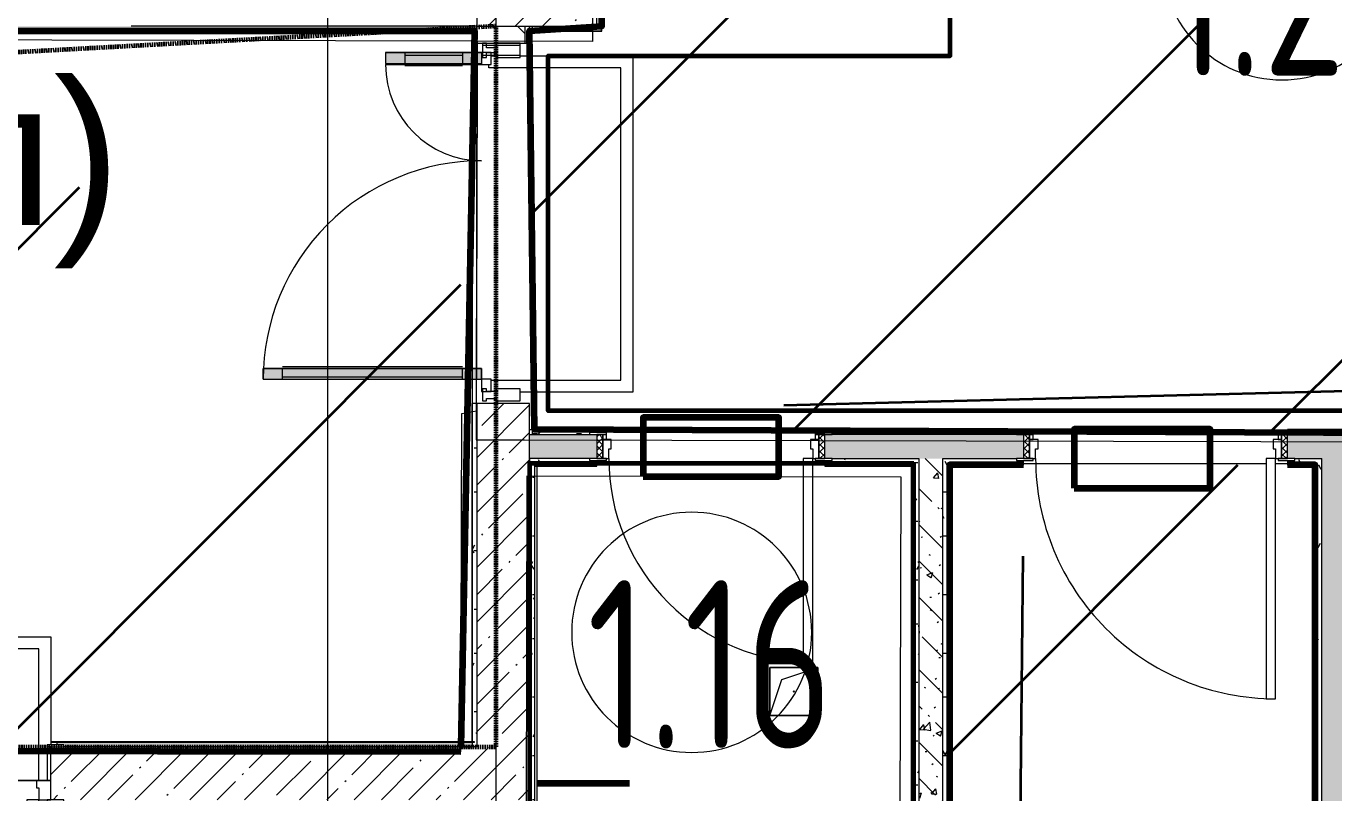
# Model space of a CAD drawing. Header units: millimetres. Extents: x -249154 to 415037, y -45458 to 354837.
# Drawn here: x 73667 to 79115, y 7573 to 10764 of the extents above; entities that cross this region are included whole.
import ezdxf

# ---------------------------------------------------------------- set-up
doc = ezdxf.new("R2010")
doc.units = ezdxf.units.MM
doc.linetypes.add('200_ШТРИХ__ш1_п0_6_', pattern=[320, 200, -120])
doc.linetypes.add('Штрих короткий', pattern=[600, 300, -300])
for name, color, linetype, lineweight in [('0) НЗ Ремонт штукатурка', 6, 'Continuous', 60), ('1) FK16', 1, 'Continuous', 50), ('1) FK16 Остаток', 12, 'Continuous', 60), ('2)1 штукатурка', 4, 'Continuous', 35), ('3.3) Шпаклевка баз. фин. WD5-13', 160, 'Continuous', 140), ('3.4) Ремонт базовой шпаклевки', 6, 'Continuous', 60), ('3.4) Шп. баз 4 в 525 поз 4838м2', 160, 'Continuous', 140), ('3.4) Шп. фин 4 в 529 поз 11227м2', 6, 'Continuous', 140), ('4) демонтаж НЗ №2', 1, 'Continuous', 35), ('4.1) Дм уборка мусора НЗ 2', 20, 'Continuous', 35), ('4.4) РВР ремонт Штукатурки', 160, 'зигзаг', 35), ('501 заделка отвертсии ком', 5, 'Continuous', 158), ('545 штукатурка цементом', 6, 'Continuous', 60), ('549 штукатурка гипсом', 40, 'Continuous', 60), ('666 покраска FK1', 211, 'Continuous', 60), ('923 Люки', 170, 'Continuous', 120), ('A-AREA-BNDY', 7, 'Continuous', 5), ('A-AREA-IDEN', 7, 'Continuous', 9), ('A-DETL-GENF', 7, 'Continuous', 9), ('A-DOOR-2', 7, 'Continuous', 5), ('A-DOOR-FRAM-2', 7, 'Continuous', 5), ('A-FLOR', 7, 'Continuous', 9), ('A-GENM', 7, 'Continuous', 9), ('A-GLAZ-CWMG', 7, 'Continuous', 9), ('A-GLAZ-CWMG-1', 7, 'Continuous', 20), ('A-WALL', 7, 'Continuous', 5), ('I-WALL', 7, 'Continuous', 5), ('S-COLS', 7, 'Continuous', 9), ('S-COLS-1', 7, 'Continuous', 5), ('Оси', 7, 'Continuous', 9)]:
    doc.layers.add(name, color=color, linetype=linetype, lineweight=lineweight)
for name, color, linetype, lineweight, true_color in [('A-DOOR-1', 7, 'Continuous', 5, 0xc0c0c0), ('A-DOOR-FRAM-1', 7, 'Continuous', 5, 0xc0c0c0), ('A-WALL-1', 9, 'Continuous', 5, 0x808080), ('A-WALL-FNSH-1', 9, 'Continuous', 5, 0x808080)]:
    doc.layers.add(name, color=color, linetype=linetype, lineweight=lineweight, true_color=true_color)
doc.layers.add('A-FLOR-PATT-1', color=7, linetype='Continuous', lineweight=9, true_color=0xeef6ff, transparency=0.5)
doc.styles.get("Standard").update_dxf_attribs({"font": 'arial.ttf'})
doc.styles.add('СПДС', font='ГОСТ тип А.ttf', dxfattribs={"width": 0.9})
doc.linetypes.add('зигзаг', pattern='A,0.00254,-5.08,[131,ltypeshp.shx,S=5.08,R=0,X=-5.08,Y=0],-10.16,[131,ltypeshp.shx,S=5.08,R=180,X=5.08,Y=0],-5.08', length=20.32254)
pattern_1 = [(45, (64.7, -136.06), (-114.04925, 114.04925), []), (45, (178.75, -136.06), (-114.04925, 114.04925), [201.612, -40.322, 6.706, -33.617])]
pattern_2 = [(135, (64.7, -136.06), (-150.8683, -150.8683), [213.36, -35.56, 7.112, -35.56]), (135, (64.7, 14.71), (-150.8683, -150.8683), []), (50, (64.7, -136.06), (255.05767, -22.3145), [26.67, -293.37]), (355, (64.7, -136.06), (-49.3404, 267.4791), [21.336, -234.696]), (100.451, (85.96, -137.92), (205.7195, 245.16356), [22.666, -249.326]), (46.184, (64.7, -64.94), (379.511, -58.86), [40.005, -440.055]), (96.636, (96.33, -69.85), (332.3634, 346.3991), [33.999, -373.989]), (351.184, (64.7, -64.94), (332.3669, 346.3953), [32.004, -352.044]), (21, (100.26, -82.72), (212.26017, -143.1711), [26.67, -293.37]), (326, (100.26, -82.72), (86.5224, 257.8632), [21.336, -234.696]), (71.451, (117.95, -94.65), (298.78395, 114.6901), [22.666, -249.326]), (37.5, (64.7, -136.06), (4.32385, 118.37751), [6.706, -225.146, 6.706, -231.546, -235.585]), (37.5, (64.7, -136.06), (4.32385, 118.37751), [-470.103, 6.706, -228.879]), (7.5, (64.7, -136.06), (93.54758, 140.2533), [6.706, -129.134, 6.706, -219.812, -89.789]), (7.5, (64.7, -136.06), (93.54758, 140.2533), [-362.356, 6.706, -83.083]), (327.5, (-14.6, -136.06), (189.82734, -8.02019), [6.706, -82.194, 6.706, -270.662, -368.046]), (327.5, (-14.6, -136.06), (189.82734, -8.02019), [-366.268, 6.706, -361.34]), (317.5, (-50.16, -136.06), (207.38114, 35.59764), [6.706, -108.864, 6.706, -177.495, -261.366]), (317.5, (-50.16, -136.06), (207.38114, 35.59764), [-299.771, 6.706, -254.66])]
pattern_3 = [(0, (64.7, -136.06), (243.84, 60.96), [20.117, -162.763, 20.117, -162.763, -975.36]), (0, (64.7, -136.06), (243.84, 60.96), [-365.76, 20.117, -345.643, 20.117, -162.763, -426.72]), (0, (64.7, -136.06), (243.84, 60.96), [-914.4, 20.117, -101.803, 20.117, -284.683]), (120, (156.14, -105.58), (-174.71291, 180.691634), [20.117, -162.763, 20.117, -162.763, -975.36]), (120, (156.14, -105.58), (-174.71291, 180.691634), [-365.76, 20.117, -345.643, 20.117, -162.763, -426.72]), (120, (156.14, -105.58), (-174.71291, 180.691634), [-914.4, 20.117, -101.803, 20.117, -284.683]), (240, (186.62, 16.34), (-69.12709, -241.651634), [20.117, -162.763, 20.117, -162.763, -975.36]), (240, (186.62, 16.34), (-69.12709, -241.651634), [-365.76, 20.117, -345.643, 20.117, -162.763, -426.72]), (240, (186.62, 16.34), (-69.12709, -241.651634), [-914.4, 20.117, -101.803, 20.117, -284.683])]

# ---------------------------------------------------------------- blocks, each defined once
blk = doc.blocks.new('BSC_Колонна _Прямоугольная - 650х500-23287315-Объем проектирования 1 этажа')
at = {"layer": 'S-COLS-1'}
h = blk.add_hatch(dxfattribs=at)
h.set_pattern_fill('FP_82', color=256, style=0, pattern_type=2)
h.set_pattern_definition([(135, (11225, -75730), (-114.04925, -114.04925), []), (135, (11225, -75615.95), (-114.04925, -114.04925), [201.612, -40.322, 6.706, -33.617])])
h.paths.add_polyline_path([(325, 0.3), (325, 250), (-325, 250), (-325, -250), (325, -250), (325, -9.5)])
for p, q in [((325, 250), (-325, 250)), ((-325, 250), (-325, -250)), ((325, -250), (325, 250)), ((-325, -250), (325, -250))]:
    blk.add_line(p, q, dxfattribs=at)
blk = doc.blocks.new('110_Дверь_СКБ_1Ст_Внутренняя1 - Д-7_п__950x2100h_Туалет-V64-Объем проектирования 1 этажа')
at = {"layer": 'A-DOOR-2'}
h = blk.add_hatch(dxfattribs=at)
h.set_pattern_fill('FP_48', color=256, style=0, pattern_type=2)
h.set_pattern_definition([(135, (1826.41, 114.685), (-14.14214, -14.14214), []), (225, (1826.41, 114.685), (14.14214, -14.14214), [])])
h.paths.add_polyline_path([(487.5, 50), (462.5, 50), (462.5, -50), (487.5, -50)])
at = {"layer": 'A-DOOR-FRAM-2'}
h = blk.add_hatch(dxfattribs=at)
h.set_pattern_fill('FP_49', color=256, style=0, pattern_type=2)
h.set_pattern_definition([(45, (-296.384, 114.685), (-14.1421, 14.1421), []), (135, (-296.384, 114.685), (-14.1421, -14.1421), [])])
h.paths.add_polyline_path([(-437.5, 50), (-462.5, 50), (-462.5, -50), (-437.5, -49.4), (-437.5, 48.6)])
at = {"layer": 'A-DOOR-1'}
for p, q in [((-412.5, 900), (-412.5, 50)), ((-372.5, 900), (-412.5, 900)), ((-372.5, 50), (-372.5, 900)), ((-412.5, 50), (-372.5, 50))]:
    blk.add_line(p, q, dxfattribs=at)
blk.add_arc((-412.5, 50), 850, 360, 90, dxfattribs=at)
at = {"layer": 'A-DOOR-FRAM-1'}
for p, q in [((-422.5, 58), (-492.5, 58)), ((-492.5, 58), (-492.5, 50)), ((-422.5, 50), (-422.5, 58)), ((517.5, 58), (447.5, 58)), ((447.5, 58), (447.5, 50)), ((517.5, 50), (517.5, 58)), ((-492.5, 50), (-422.5, 50)), ((-437.5, 50), (-462.5, 50)), ((-462.5, 50), (-462.5, -50)), ((-412.5, 50), (-437.5, 50)), ((-437.5, 50), (-437.5, -30)), ((-437.5, -50), (-437.5, 50)), ((-422.5, 50), (-437.5, 50)), ((-437.5, 50), (-437.5, 49)), ((-437.5, 49), (-422.5, 49)), ((-422.5, 49), (-422.5, 50)), ((-412.5, 10), (-412.5, 50)), ((-402.5, 10), (-412.5, 10)), ((-402.5, -30), (-402.5, 10)), ((437.5, 10), (427.5, 10)), ((427.5, 10), (427.5, -30)), ((437.5, 50), (437.5, 10)), ((462.5, 50), (437.5, 50)), ((462.5, 50), (447.5, 50)), ((447.5, 50), (447.5, 49)), ((447.5, 50), (517.5, 50)), ((447.5, 49), (462.5, 49)), ((462.5, -30), (462.5, 50)), ((487.5, 50), (462.5, 50)), ((462.5, 50), (462.5, -50)), ((462.5, 49), (462.5, 50)), ((487.5, -50), (487.5, 50)), ((-422.5, -50), (-492.5, -50)), ((-492.5, -50), (-492.5, -58)), ((-462.5, -50), (-437.5, -50)), ((-437.5, -30), (-402.5, -30)), ((-422.5, -30), (-437.5, -30)), ((-437.5, -30), (-437.5, -50)), ((-437.5, -50), (-422.5, -50)), ((-422.5, -50), (-422.5, -30)), ((-422.5, -58), (-422.5, -50)), ((427.5, -30), (462.5, -30)), ((462.5, -30), (447.5, -30)), ((447.5, -30), (447.5, -50)), ((447.5, -50), (462.5, -50)), ((517.5, -50), (447.5, -50)), ((447.5, -50), (447.5, -58)), ((462.5, -50), (462.5, -30)), ((462.5, -50), (487.5, -50)), ((517.5, -58), (517.5, -50)), ((-492.5, -58), (-422.5, -58)), ((447.5, -58), (517.5, -58))]:
    blk.add_line(p, q, dxfattribs=at)
blk = doc.blocks.new('110_Дверь_СКБ_1Ст_Внутренняя1 - Д-4 _п_ 1100x2100h_су мгн 2-33304581-Объем проектирования 1 этажа')
at = {"layer": 'A-DOOR-2'}
h = blk.add_hatch(dxfattribs=at)
h.set_pattern_fill('FP_44', color=256, style=0, pattern_type=2)
h.set_pattern_definition([(135, (1751.41, 114.685), (-14.14214, -14.14214), []), (225, (1751.41, 114.685), (14.14214, -14.14214), [])])
h.paths.add_polyline_path([(562.5, 50), (537.5, 48.3), (537.5, -50), (562.5, -50)])
at = {"layer": 'A-DOOR-FRAM-2'}
h = blk.add_hatch(dxfattribs=at)
h.set_pattern_fill('FP_45', color=256, style=0, pattern_type=2)
h.set_pattern_definition([(45, (-371.384, 114.685), (-14.1421, 14.1421), []), (135, (-371.384, 114.685), (-14.1421, -14.1421), [])])
h.paths.add_polyline_path([(-512.5, 50), (-537.5, 50), (-537.5, -50), (-512.5, -50), (-512.5, -41.8)])
at = {"layer": 'A-DOOR-1'}
for p, q in [((-487.5, 1050), (-487.5, 50)), ((-447.5, 1050), (-487.5, 1050)), ((-447.5, 50), (-447.5, 1050)), ((-487.5, 50), (-447.5, 50))]:
    blk.add_line(p, q, dxfattribs=at)
blk.add_arc((-487.5, 50), 1000, 360, 90, dxfattribs=at)
at = {"layer": 'A-DOOR-FRAM-1'}
for p, q in [((-497.5, 58), (-567.5, 58)), ((-567.5, 58), (-567.5, 50)), ((-497.5, 50), (-497.5, 58)), ((592.5, 58), (522.5, 58)), ((522.5, 58), (522.5, 50)), ((592.5, 50), (592.5, 58)), ((-567.5, 50), (-497.5, 50)), ((-512.5, 50), (-537.5, 50)), ((-537.5, 50), (-537.5, -50)), ((-487.5, 50), (-512.5, 50)), ((-512.5, 50), (-512.5, -30)), ((-512.5, -50), (-512.5, 50)), ((-497.5, 50), (-512.5, 50)), ((-512.5, 50), (-512.5, 49)), ((-512.5, 49), (-497.5, 49)), ((-497.5, 49), (-497.5, 50)), ((-487.5, 10), (-487.5, 50)), ((-477.5, 10), (-487.5, 10)), ((-477.5, -30), (-477.5, 10)), ((512.5, 10), (502.5, 10)), ((502.5, 10), (502.5, -30)), ((512.5, 50), (512.5, 10)), ((537.5, 50), (512.5, 50)), ((537.5, 50), (522.5, 50)), ((522.5, 50), (522.5, 49)), ((522.5, 50), (592.5, 50)), ((522.5, 49), (537.5, 49)), ((537.5, -30), (537.5, 50)), ((562.5, 50), (537.5, 50)), ((537.5, 50), (537.5, -50)), ((537.5, 49), (537.5, 50)), ((562.5, -50), (562.5, 50)), ((-497.5, -50), (-567.5, -50)), ((-567.5, -50), (-567.5, -58)), ((-537.5, -50), (-512.5, -50)), ((-512.5, -30), (-477.5, -30)), ((-497.5, -30), (-512.5, -30)), ((-512.5, -30), (-512.5, -50)), ((-512.5, -50), (-497.5, -50)), ((-497.5, -50), (-497.5, -30)), ((-497.5, -58), (-497.5, -50)), ((502.5, -30), (537.5, -30)), ((537.5, -30), (522.5, -30)), ((522.5, -30), (522.5, -50)), ((522.5, -50), (537.5, -50)), ((592.5, -50), (522.5, -50)), ((522.5, -50), (522.5, -58)), ((537.5, -50), (537.5, -30)), ((537.5, -50), (562.5, -50)), ((592.5, -58), (592.5, -50)), ((-567.5, -58), (-497.5, -58)), ((522.5, -58), (592.5, -58))]:
    blk.add_line(p, q, dxfattribs=at)
blk = doc.blocks.new('Прямоугольный импост - Импост структурный с накладкой - 160мм Темный-32274804-Объем проектирования 1 этажа')
at = {"layer": 'A-GLAZ-CWMG-1'}
for p, q in [((-50, 40), (-50, 140)), ((-50, 140), (0, 140)), ((0, 140), (0, 40)), ((-40, 40), (-50, 40)), ((-50, -17), (-50, 0)), ((-50, 0), (-40, 0)), ((-40, 0), (-40, 40)), ((-10, 40), (-10, 0)), ((0, 40), (-10, 40)), ((-10, 0), (0, 0)), ((0, 0), (0, -17)), ((0, -17), (-50, -17))]:
    blk.add_line(p, q, dxfattribs=at)
blk = doc.blocks.new('Дверь_Витражная_остекление_ - ВВ-6 остекление-32274838-Объем проектирования 1 этажа')
at = {"layer": 'A-DETL-GENF'}
for p, q in [((-655, 930), (-610, 930)), ((-655, 930), (-655, 20)), ((-610, 930), (-655, 930)), ((-655, 930), (-655, 20)), ((-610, 930), (-610, 20)), ((-610, 20), (-610, 930)), ((-655, 850), (-610, 850)), ((-645, 850), (-645, 100)), ((-601, 850), (-601, 100)), ((705, 420), (660, 420)), ((660, 420), (660, 20)), ((705, 420), (660, 420)), ((660, 420), (660, 20)), ((705, 420), (705, 20)), ((705, 20), (705, 420)), ((651, 340), (651, 100)), ((705, 340), (660, 340)), ((695, 340), (695, 100)), ((-655, 100), (-610, 100)), ((705, 100), (660, 100)), ((-610, 20), (-655, 20)), ((-655, 20), (-610, 20))]:
    blk.add_line(p, q, dxfattribs=at)
at = {"layer": 'A-DOOR-1'}
for p, q in [((-655, 930), (-655, 20)), ((655, 420), (655, 20)), ((-655, 20), (-705, 20)), ((-705, 20), (-705, -20)), ((-655, -20), (-655, 20)), ((705, 20), (655, 20)), ((655, 20), (655, -20)), ((705, -20), (705, 20)), ((-705, -20), (-655, -20)), ((655, -20), (705, -20))]:
    blk.add_line(p, q, dxfattribs=at)
for centre, radius, start, end in [((-655, 20), 910, 360, 90), ((655, 20), 400, 90, 180)]:
    blk.add_arc(centre, radius, start, end, dxfattribs=at)
blk = doc.blocks.new('110_Дверь_СКБ_2Ст - Д-1_л_Лестничная клетка EIS60 2-32142534-Объем проектирования 1 этажа')
at = {"layer": 'A-DOOR-1'}
for p, q in [((662.5, 1010), (612.5, 1010)), ((612.5, 1010), (612.5, 110)), ((662.5, 110), (662.5, 1010)), ((-637.5, 510), (-637.5, 110)), ((-587.5, 510), (-637.5, 510)), ((-587.5, 110), (-587.5, 510)), ((-637.5, 110), (-587.5, 110)), ((612.5, 110), (662.5, 110))]:
    blk.add_line(p, q, dxfattribs=at)
for centre, radius, start, end in [((662.5, 110), 900, 90, 180), ((-637.5, 110), 400, 360, 90)]:
    blk.add_arc(centre, radius, start, end, dxfattribs=at)
at = {"layer": 'A-DOOR-FRAM-1'}
for p, q in [((-672.5, 118), (-742.5, 118)), ((-742.5, 118), (-742.5, 110)), ((-742.5, 110), (-672.5, 110)), ((-637.5, 110), (-687.5, 110)), ((-687.5, 110), (-687.5, 30)), ((-672.5, 110), (-672.5, 118)), ((-637.5, 60), (-637.5, 110)), ((662.5, 110), (662.5, 60)), ((712.5, 110), (662.5, 110)), ((767.5, 118), (697.5, 118)), ((697.5, 118), (697.5, 110)), ((697.5, 110), (767.5, 110)), ((712.5, 30), (712.5, 110)), ((767.5, 110), (767.5, 118)), ((-627.5, 60), (-637.5, 60)), ((-627.5, 30), (-627.5, 60)), ((662.5, 60), (652.5, 60)), ((652.5, 60), (652.5, 30)), ((-687.5, 30), (-627.5, 30)), ((-672.5, 30), (-687.5, 30)), ((-687.5, 30), (-687.5, -110)), ((-672.5, -110), (-672.5, 30)), ((652.5, 30), (712.5, 30)), ((712.5, 30), (697.5, 30)), ((697.5, 30), (697.5, -110)), ((712.5, -110), (712.5, 30)), ((-672.5, -110), (-742.5, -110)), ((-742.5, -110), (-742.5, -118)), ((-742.5, -118), (-672.5, -118)), ((-687.5, -110), (-672.5, -110)), ((-672.5, -118), (-672.5, -110)), ((697.5, -110), (712.5, -110)), ((767.5, -110), (697.5, -110)), ((697.5, -110), (697.5, -118)), ((697.5, -118), (767.5, -118)), ((767.5, -118), (767.5, -110))]:
    blk.add_line(p, q, dxfattribs=at)
blk = doc.blocks.new('GM_Отверстие прямоугольное _в плите_ - Отверстие-V116-Объем проектирования 1 этажа')
at = {"layer": 'A-GENM'}
for p, q in [((-100, -100), (-100, 100)), ((-100, 100), (100, 100)), ((100, 100), (-100, 100)), ((-100, 100), (-100, -100)), ((-50, 50), (100, 100)), ((100, 100), (100, -100)), ((100, -100), (100, 100)), ((-100, -100), (-50, 50)), ((100, -100), (-100, -100)), ((-100, -100), (100, -100))]:
    blk.add_line(p, q, dxfattribs=at)
for start, end in [(360, 180), (180, 360)]:
    blk.add_arc((0, 0), 2.5, start, end, dxfattribs=at)
blk = doc.blocks.new('Прямоугольный импост - Импост структурный с накладкой - 160мм Темный-32274805-Объем проектирования 1 этажа')
at = {"layer": 'A-GLAZ-CWMG-1'}
for p, q in [((-25, 40), (-25, 140)), ((-25, 140), (25, 140)), ((25, 140), (25, 40)), ((-15, 40), (-25, 40)), ((-25, -17), (-25, 0)), ((-25, 0), (-15, 0)), ((-15, 0), (-15, 40)), ((15, 40), (15, 0)), ((25, 40), (15, 40)), ((15, 0), (25, 0)), ((25, 0), (25, -17)), ((25, -17), (-25, -17))]:
    blk.add_line(p, q, dxfattribs=at)
blk = doc.blocks.new('Прямоугольный импост - Импост структурный с накладкой - 160мм Темный-32274806-Объем проектирования 1 этажа')
at = {"layer": 'A-GLAZ-CWMG-1'}
for p, q in [((0, 140), (-50, 140)), ((-50, 140), (-50, 40)), ((0, 40), (0, 140)), ((-50, 40), (-40, 40)), ((-40, 0), (-50, 0)), ((-50, 0), (-50, -17)), ((-40, 40), (-40, 0)), ((-10, 0), (-10, 40)), ((-10, 40), (0, 40)), ((0, 0), (-10, 0)), ((0, -17), (0, 0)), ((-50, -17), (0, -17))]:
    blk.add_line(p, q, dxfattribs=at)
blk = doc.blocks.new('Марка_Помещения - Номер-25198446-Объем проектирования 1 этажа')
at = {"layer": 'A-AREA-IDEN'}
for start, end in [(360, 180), (180, 360)]:
    blk.add_arc((0, 0), 2.5, start, end, dxfattribs=at)

msp = doc.modelspace()

# ---------------------------------------------------------------- hatches: boundary and pattern name
at = {"layer": '4.1) Дм уборка мусора НЗ 2'}
h = msp.add_hatch(dxfattribs=at)
h.set_pattern_fill('ANSI31', color=1, scale=444)
h.paths.add_polyline_path([(80357.1, 11440.2), (82585, 11434.9), (82621.7, 13213.9), (77365.5, 13242.9), (77327.5, 10847), (76065.7, 10892.9), (76065.7, 10763.9), (75764.7, 10743.9), (75785.2, 9084.9), (80714.7, 9063.9), (80677.2, 10693.9), (80414.7, 10763.9)])
h = msp.add_hatch(dxfattribs=at)
h.set_pattern_fill('ANSI31', color=1, scale=444)
h.paths.add_polyline_path([(75478.4, 10093.9), (42464.7, 10093.9), (42464.7, 10073.9), (38785.8, 10093.9), (38825.7, 7783.9), (56871.1, 7763.9), (75478.4, 7763.9)])
h = msp.add_hatch(dxfattribs=at)
h.set_pattern_fill('ANSI31', color=1, scale=444)
h.paths.add_polyline_path([(79037.2, 8938.1), (77513.6, 8938.1), (77513.6, 6828.7), (76347.1, 6828.7), (76347.1, 4019.1), (79037.2, 4019.1)])
at = {"layer": 'A-FLOR-PATT-1'}
h = msp.add_hatch(color=256, dxfattribs=at)
h.paths.add_polyline_path([(75524.7, 9293.9), (75564.7, 9293.9), (75564.7, 9338.9), (75524.7, 9338.9)])
h.paths.add_polyline_path([(75544.7, 10608.9), (75564.7, 10608.9), (75564.7, 10653.9), (75524.7, 10653.9), (75524.7, 10608.9), (75534.7, 10608.9)])
h.paths.add_polyline_path([(82771.7, 11463.9), (82778.7, 11463.9), (82778.7, 11498.9), (82776, 11498.9), (82776, 11486.3), (82771.7, 11486.3)])
h.paths.add_polyline_path([(82778.7, 12878.9), (82778.7, 12913.9), (82771.7, 12913.9), (82771.7, 12886.3), (82776, 12886.3), (82776, 12878.9)])
h = msp.add_hatch(color=256, dxfattribs=at)
h.paths.add_polyline_path([(58284.7, 7783.9), (58284.7, 8671.9), (58244.7, 8671.9), (58244.7, 7783.9)])
h.paths.add_polyline_path([(59499.7, 7783.9), (59539.7, 7783.9), (59539.7, 8176.9), (59499.7, 8176.9), (59499.7, 7787.5)])
h.paths.add_polyline_path([(40739.7, 7783.9), (40739.7, 8124.6), (40729.7, 8122.5), (40729.7, 7783.9)])
h.paths.add_polyline_path([(39484.7, 7783.9), (39484.7, 8663.9), (39514.7, 8663.9), (39514.7, 8671.9), (39474.7, 8671.9), (39474.7, 7783.9)])
h.paths.add_polyline_path([(38584.7, 7883.9), (38601.7, 7883.9), (38601.7, 7928.9), (38584.7, 7928.9)])
h.paths.add_polyline_path([(40729.7, 8172.8), (40769.7, 8176.9), (40729.7, 8176.9)])
h.paths.add_polyline_path([(49599.7, 8173.6), (49639.7, 8176.9), (49599.7, 8176.9)])
h.paths.add_polyline_path([(48384.7, 8661.7), (48384.7, 8671.9), (48344.7, 8671.9), (48344.7, 8663.9)])
h.paths.add_polyline_path([(75031.2, 9293.9), (75524.7, 9293.9), (75524.7, 9338.9), (74654.7, 9338.9), (74654.7, 9293.9), (74665, 9293.9)])
h.paths.add_polyline_path([(38584.7, 9873.9), (38600.9, 9873.9), (38600.9, 9918.9), (38584.7, 9918.9)])
h.paths.add_polyline_path([(75380.8, 10608.9), (75524.7, 10608.9), (75524.7, 10653.9), (75164.7, 10653.9), (75164.7, 10608.9)])
at = {"layer": 'I-WALL'}
h = msp.add_hatch(dxfattribs=at)
h.set_pattern_fill('FP_191', color=256, style=0, pattern_type=2)
h.set_pattern_definition(pattern_3)
h.paths.add_polyline_path([(76064.7, 10763.9), (76064.7, 10892.9), (76044.7, 10893.4), (76044.7, 10763.9)])
h = msp.add_hatch(dxfattribs=at)
h.set_pattern_fill('FP_191', color=256, style=0, pattern_type=2)
h.set_pattern_definition(pattern_3)
h.paths.add_polyline_path([(75043.7, 10743.9), (75534.7, 10743.9), (75534.7, 10763.9), (73024.5, 10763.7), (73024.5, 10755.9), (72994.5, 10755.9), (72994.5, 10743.9), (74124.7, 10743.9)])
h.paths.add_polyline_path([(62024.7, 10743.9), (62024.7, 10763.9), (62004.7, 10763.9), (62004.7, 10743.9)])
h.paths.add_polyline_path([(62224.7, 10743.9), (68733.5, 10743.9), (68733.5, 10755.9), (68703.5, 10755.9), (68703.5, 10763.9), (62224.7, 10763.9)])
h.paths.add_polyline_path([(72044.5, 10743.9), (72044.5, 10755.9), (72014.5, 10755.9), (72014.5, 10763.9), (69713.5, 10763.9), (69713.5, 10755.9), (69683.5, 10755.9), (69683.5, 10743.9), (72014.5, 10743.9)])
h = msp.add_hatch(dxfattribs=at)
h.set_pattern_fill('FP_1', color=256, style=0, pattern_type=2)
h.set_pattern_definition(pattern_1)
h.paths.add_polyline_path([(75764.7, 7763.9), (75764.7, 9193.9), (75544.7, 9193.9), (75544.7, 7763.9)])
h.paths.add_polyline_path([(75744.7, 10693.9), (75764.7, 10693.9), (75764.7, 10763.9), (75744.7, 10763.9), (75744.7, 10721.5)])
h = msp.add_hatch(dxfattribs=at)
h.set_pattern_fill('FP_23', color=256, style=0, pattern_type=2)
h.set_pattern_definition([(135, (64.7, -136.06), (-141.42136, -141.42136), [])])
h.paths.add_polyline_path([(75559.5, 10693.9), (75744.7, 10693.9), (75744.7, 10763.9), (75544.7, 10763.9), (75544.7, 10693.9)])
h = msp.add_hatch(dxfattribs=at)
h.set_pattern_fill('FP_191', color=256, style=0, pattern_type=2)
h.set_pattern_definition(pattern_3)
h.paths.add_polyline_path([(75524.7, 7763.9), (75544.7, 7763.9), (75544.7, 9193.9), (75524.7, 9193.9), (75524.7, 7783.9)])
h = msp.add_hatch(dxfattribs=at)
h.set_pattern_fill('FP_41', color=256, style=0, pattern_type=2)
h.set_pattern_definition(pattern_2)
h.paths.add_polyline_path([(81726, 8963.9), (81894.7, 8963.9), (81894.7, 9063.9), (80329.7, 9063.9), (80329.7, 8963.9), (81232.9, 8963.9)])
h.paths.add_polyline_path([(79165.2, 8963.9), (79229.7, 8963.9), (79229.7, 9063.9), (78922.7, 9063.9), (78922.7, 8963.9), (79145.5, 8963.9)])
h.paths.add_polyline_path([(77385.6, 8963.9), (77822.7, 8963.9), (77822.7, 9063.9), (76994.7, 9063.9), (76994.7, 8963.9), (77365.6, 8963.9)])
h.paths.add_polyline_path([(75784.7, 8963.9), (76044.7, 8963.9), (76044.7, 9063.9), (75764.7, 9063.9), (75764.7, 8963.9), (75774.7, 8963.9)])
h = msp.add_hatch(dxfattribs=at)
h.set_pattern_fill('FP_191', color=256, style=0, pattern_type=2)
h.set_pattern_definition(pattern_3)
h.paths.add_polyline_path([(80414.7, 9063.9), (80694.7, 9063.9), (80694.7, 9083.9), (80329.7, 9083.9), (80329.7, 9071.9), (80359.7, 9071.9), (80359.7, 9063.9)])
h.paths.add_polyline_path([(78952.7, 9063.9), (79199.7, 9063.9), (79199.7, 9071.9), (79229.7, 9071.9), (79229.7, 9083.9), (78922.7, 9083.9), (78922.7, 9071.9), (78952.7, 9071.9), (78952.7, 9065.9)])
h.paths.add_polyline_path([(77622.5, 9063.9), (77792.7, 9063.9), (77792.7, 9071.9), (77822.7, 9071.9), (77822.7, 9083.9), (76994.7, 9083.9), (76994.7, 9071.9), (77024.7, 9071.9), (77024.7, 9063.9), (77505.6, 9063.9)])
h.paths.add_polyline_path([(75774.7, 9063.9), (76014.7, 9063.9), (76014.7, 9071.9), (76044.7, 9071.9), (76044.7, 9083.9), (75774.7, 9083.9), (75774.7, 9073.9)])
h = msp.add_hatch(dxfattribs=at)
h.set_pattern_fill('FP_191', color=256, style=0, pattern_type=2)
h.set_pattern_definition(pattern_3)
h.paths.add_polyline_path([(75764.7, 7504.5), (75784.7, 7504.5), (75784.7, 8963.9), (75764.7, 8963.9), (75764.7, 7543.9)])
h = msp.add_hatch(dxfattribs=at)
h.set_pattern_fill('FP_191', color=256, style=0, pattern_type=2)
h.set_pattern_definition(pattern_3)
h.paths.add_polyline_path([(76044.7, 8943.9), (76044.7, 8955.9), (76014.7, 8955.9), (76014.7, 8963.9), (75784.7, 8963.9), (75784.9, 8943.9), (76014.7, 8943.9)])
h.paths.add_polyline_path([(77365.6, 8943.9), (77385.6, 8943.9), (77385.6, 8963.9), (77024.7, 8962.3), (77024.7, 8955.9), (76994.7, 8955.9), (76994.7, 8943.9), (77365.3, 8943.9)])
h = msp.add_hatch(dxfattribs=at)
h.set_pattern_fill('FP_191', color=256, style=0, pattern_type=2)
h.set_pattern_definition(pattern_3)
h.paths.add_polyline_path([(77385.6, 7484.5), (77385.6, 8943.9), (77365.6, 8943.3), (77365.6, 7484.5)])
h = msp.add_hatch(dxfattribs=at)
h.set_pattern_fill('FP_41', color=256, style=0, pattern_type=2)
h.set_pattern_definition(pattern_2)
h.paths.add_polyline_path([(77485.6, 6954.5), (77485.6, 8963.9), (77385.6, 8963.9), (77385.6, 6954.5)])
h = msp.add_hatch(dxfattribs=at)
h.set_pattern_fill('FP_191', color=256, style=0, pattern_type=2)
h.set_pattern_definition(pattern_3)
h.paths.add_polyline_path([(77485.6, 6854.5), (77505.6, 6854.5), (77505.6, 8963.9), (77485.6, 8963.9), (77485.6, 6954.5)])
h = msp.add_hatch(dxfattribs=at)
h.set_pattern_fill('FP_191', color=256, style=0, pattern_type=2)
h.set_pattern_definition(pattern_3)
h.paths.add_polyline_path([(79045.2, 8943.9), (79065.2, 8943.9), (79065.2, 8963.9), (78952.7, 8963.9), (78952.7, 8955.9), (78922.7, 8955.9), (78922.7, 8943.9), (78952.7, 8943.9)])
h.paths.add_polyline_path([(77505.6, 8943.9), (77822.7, 8943.9), (77822.7, 8955.9), (77792.7, 8955.9), (77792.7, 8963.9), (77505.6, 8963.9)])
h = msp.add_hatch(dxfattribs=at)
h.set_pattern_fill('FP_191', color=256, style=0, pattern_type=2)
h.set_pattern_definition(pattern_3)
h.paths.add_polyline_path([(79045.2, 3653.9), (79065.2, 3653.9), (79065.2, 8943.9), (79045.2, 8943.9), (79045.2, 3654.1)])
h = msp.add_hatch(dxfattribs=at)
h.set_pattern_fill('FP_41', color=256, style=0, pattern_type=2)
h.set_pattern_definition(pattern_2)
h.paths.add_polyline_path([(79065.2, 3613.9), (79165.2, 3613.9), (79165.2, 8963.9), (79065.2, 8963.9), (79065.2, 3626.9)])
h = msp.add_hatch(dxfattribs=at)
h.set_pattern_fill('FP_191', color=256, style=0, pattern_type=2)
h.set_pattern_definition(pattern_3)
h.paths.add_polyline_path([(75027.2, 7763.9), (75524.7, 7763.9), (75523.7, 7783.9), (73794.7, 7783.9), (73794.7, 7771.9), (73824.7, 7771.9), (73824.7, 7763.9), (74012.2, 7763.9)])
h.paths.add_polyline_path([(72189.1, 7763.9), (72314.7, 7763.9), (72314.7, 7771.9), (72344.7, 7771.9), (72344.7, 7783.9), (71724.7, 7783.9), (71724.7, 7771.9), (71754.7, 7771.9), (71754.7, 7763.9), (72144.7, 7763.9)])
h.paths.add_polyline_path([(70384.7, 7763.9), (70744.7, 7763.9), (70744.7, 7771.9), (70774.7, 7771.9), (70774.7, 7783.9), (69424.7, 7783.9), (69424.7, 7771.9), (69454.7, 7771.9), (69454.7, 7763.9), (70084.7, 7763.9)])
h.paths.add_polyline_path([(67899.7, 7763.9), (68294.7, 7763.9), (68294.7, 7771.9), (68324.7, 7771.9), (68324.7, 7783.9), (66924.7, 7783.9), (66924.7, 7771.9), (66954.7, 7771.9), (66954.7, 7763.9), (67823, 7763.9)])
h.paths.add_polyline_path([(60674.7, 7763.9), (65944.7, 7763.9), (65944.7, 7771.9), (65974.7, 7771.9), (65974.7, 7783.9), (60674.7, 7783.9)])
h.paths.add_polyline_path([(57507.7, 7763.9), (58174.7, 7763.9), (58174.7, 7783.9), (50774.7, 7783.9), (50774.7, 7763.9), (57244.7, 7763.9)])
h.paths.add_polyline_path([(47974.7, 7763.9), (48274.7, 7763.9), (48274.7, 7783.9), (41904.7, 7783.9), (41904.7, 7763.9), (47474.7, 7763.9)])
h.paths.add_polyline_path([(39104.7, 7763.9), (39404.7, 7763.9), (39404.7, 7783.9), (38825.7, 7783.9), (38824.7, 7763.9), (38940.1, 7763.9)])
h = msp.add_hatch(dxfattribs=at)
h.set_pattern_fill('FP_1', color=256, style=0, pattern_type=2)
h.set_pattern_definition(pattern_1)
h.paths.add_polyline_path([(73794.7, 7543.9), (75764.7, 7543.9), (75764.7, 7763.9), (73769.7, 7763.9), (73769.7, 7543.9)])
h.paths.add_polyline_path([(72344.7, 7543.9), (72369.7, 7543.9), (72369.7, 7763.9), (72144.7, 7763.9), (72144.7, 7543.9), (72314.7, 7543.9)])

# ---------------------------------------------------------------- linework, layer by layer
msp.add_lwpolyline([(72369.7, 7627.2), (73769.7, 7623.9)])
at = {"layer": '0) НЗ Ремонт штукатурка', "color": 3, "linetype": '200_ШТРИХ__ш1_п0_6_', "ltscale": 0.03}
for points in [[(60974.7, 7763.9), (75624.7, 7763.9), (75624.7, 10763.9), (73604.7, 10653.9)], [(75785.2, 9083.9), (75777.6, 9620.8)]]:
    msp.add_lwpolyline(points, dxfattribs=at)
at = {"layer": '1) FK16'}
for points in [[(77822.7, 8935.9), (77513.6, 8935.9), (77513.6, 6826.5), (75792.7, 6826.5), (75792.7, 4016.9), (76347.1, 4016.9), (76347.1, 3661.9), (77172.2, 3661.9)], [(78016.7, 3661.9), (79037.2, 3661.9), (79037.2, 8935.9), (78922.7, 8935.9)]]:
    msp.add_lwpolyline(points, dxfattribs=at)
at = {"layer": '1) FK16 Остаток'}
msp.add_lwpolyline([(77365.6, 8943.9), (75764.7, 8943.9), (75764.7, 7484.5), (77365.6, 7484.5)], close=True, dxfattribs=at)
at = {"layer": '2)1 штукатурка'}
msp.add_lwpolyline([(76064.7, 10892.9), (77326.5, 10847), (77364.5, 13242.9), (82620.7, 13213.9), (82584, 11434.9), (80356.1, 11440.2), (80413.7, 10763.9), (80676.2, 10693.9), (80713.7, 9063.9), (75784.2, 9084.9), (75763.7, 10743.9), (76064.7, 10763.9)], close=True, dxfattribs=at)
for points in [[(75477.4, 7743.3), (38824.7, 7783.9), (38784.8, 10093.9), (42463.7, 10073.9), (42463.7, 10742.9), (45994.7, 10742.9), (45994.7, 11542.9)], [(61964.4, 10743.9), (75533.7, 10743.9), (75477.4, 7763.9)]]:
    msp.add_lwpolyline(points, dxfattribs=at)
at = {"layer": '3.3) Шпаклевка баз. фин. WD5-13', "ltscale": 0.5}
msp.add_lwpolyline([(75795.7, 7613), (76180.7, 7613)], dxfattribs=at)
at = {"layer": '3.4) Ремонт базовой шпаклевки', "linetype": 'Штрих короткий', "ltscale": 0.01}
msp.add_lwpolyline([(82476, 11486.3), (80296.8, 11486.3), (80296.8, 10582.9), (80583.6, 10582.9), (80583.6, 9163.3), (75841.6, 9163.3), (75841.6, 10640.2), (77516.6, 10640.2), (77516.6, 13015.1)], dxfattribs=at)
at = {"layer": '3.4) Шп. баз 4 в 525 поз 4838м2'}
for points in [[(75785.2, 9084.9), (75764.7, 10743.9), (76065.7, 10763.9), (76065.7, 10892.9), (77327.5, 10847), (77365.5, 13242.9), (82621.7, 13213.9), (82585, 11434.9), (80357.1, 11440.2), (80414.7, 10763.9), (80677.2, 10693.9)], [(61965.4, 10743.9), (75534.7, 10743.9)], [(77822.7, 8938.1), (77513.6, 8938.1)], [(79037.2, 8938.1), (78922.7, 8938.1)]]:
    msp.add_lwpolyline(points, dxfattribs=at)
at = {"layer": '3.4) Шп. фин 4 в 529 поз 11227м2'}
msp.add_lwpolyline([(76065.7, 10892.9), (77327.5, 10847), (77365.5, 13242.9), (82621.7, 13213.9), (82585, 11434.9), (80357.1, 11440.2), (80414.7, 10763.9), (80677.2, 10693.9), (80714.7, 9063.9), (75785.2, 9084.9), (75764.7, 10743.9), (76065.7, 10763.9)], close=True, dxfattribs=at)
for points in [[(75478.4, 7743.3), (38825.7, 7783.9), (38785.8, 10093.9), (42464.7, 10073.9), (42464.7, 10742.9), (45995.7, 10742.9), (45995.7, 11542.9)], [(61965.4, 10743.9), (75534.7, 10743.9), (75478.4, 7763.9)], [(77822.7, 8938.1), (77513.6, 8938.1), (77513.6, 6828.7), (75792.7, 6828.7), (75792.7, 4019.1), (76347.1, 4019.1), (76347.1, 3664.1), (77172.2, 3664.1)], [(78016.7, 3664.1), (79037.2, 3664.1), (79037.2, 8938.1), (78922.7, 8938.1)]]:
    msp.add_lwpolyline(points, dxfattribs=at)
at = {"layer": '4) демонтаж НЗ №2'}
msp.add_lwpolyline([(76065.7, 10892.9), (77327.5, 10847), (77365.5, 13242.9), (82621.7, 13213.9), (82585, 11434.9), (80357.1, 11440.2), (80414.7, 10763.9), (80677.2, 10693.9), (80714.7, 9063.9), (75785.2, 9084.9), (75764.7, 10743.9), (76065.7, 10763.9)], close=True, dxfattribs=at)
for points in [[(75478.4, 7743.3), (38825.7, 7783.9), (38785.8, 10093.9), (42464.7, 10073.9), (42464.7, 10742.9), (45995.7, 10742.9), (45995.7, 11542.9)], [(61965.4, 10743.9), (75534.7, 10743.9), (75478.4, 7763.9)], [(77822.7, 8938.1), (77513.6, 8938.1), (77513.6, 6828.7), (75792.7, 6828.7), (75792.7, 4019.1), (76347.1, 4019.1), (76347.1, 3664.1), (77172.2, 3664.1)], [(78016.7, 3664.1), (79037.2, 3664.1), (79037.2, 8938.1), (78922.7, 8938.1)]]:
    msp.add_lwpolyline(points, dxfattribs=at)
at = {"layer": '4.4) РВР ремонт Штукатурки', "ltscale": 0.1}
for points in [[(76824.1, 9185.9), (80098.5, 9269.3)], [(75962.2, 4297.1), (75962.2, 6628.4), (77801.5, 6654), (77820.9, 8558.1)]]:
    msp.add_lwpolyline(points, dxfattribs=at)
msp.add_lwpolyline([(77365.6, 8943.9), (75764.7, 8943.9), (75764.7, 7484.5), (77365.6, 7484.5)], close=True, dxfattribs=at)
at = {"layer": '501 заделка отвертсии ком', "ltscale": 0.5}
for points in [[(76237.5, 8889.5), (76802.8, 8889.5), (76802.8, 9135.4), (76237.5, 9135.4)], [(78034, 8840.3), (78599.3, 8840.3), (78599.3, 9086.2), (78034, 9086.2)]]:
    msp.add_lwpolyline(points, close=True, dxfattribs=at)
at = {"layer": '545 штукатурка цементом'}
for points in [[(77822.7, 8935.9), (77513.6, 8935.9), (77513.6, 6826.5), (75792.7, 6826.5), (75792.7, 4016.9), (76347.1, 4016.9), (76347.1, 3661.9), (77172.2, 3661.9)], [(78016.7, 3661.9), (79037.2, 3661.9), (79037.2, 8935.9), (78922.7, 8935.9)]]:
    msp.add_lwpolyline(points, dxfattribs=at)
at = {"layer": '549 штукатурка гипсом', "ltscale": 0.01}
msp.add_lwpolyline([(82476, 11486.3), (80296.8, 11486.3), (80296.8, 10582.9), (80583.6, 10582.9), (80583.6, 9163.3), (75841.6, 9163.3), (75841.6, 10640.2), (77516.6, 10640.2), (77516.6, 13015.1)], dxfattribs=at)
at = {"layer": '666 покраска FK1'}
msp.add_lwpolyline([(76065.7, 10892.9), (77327.5, 10847), (77365.5, 13242.9), (82621.7, 13213.9), (82585, 11434.9), (80357.1, 11440.2), (80414.7, 10763.9), (80677.2, 10693.9), (80714.7, 9063.9), (75785.2, 9084.9), (75764.7, 10743.9), (76065.7, 10763.9)], close=True, dxfattribs=at)
for points in [[(75478.4, 7743.3), (38825.7, 7783.9), (38785.8, 10093.9), (42464.7, 10073.9), (42464.7, 10742.9), (45995.7, 10742.9), (45995.7, 11542.9)], [(61965.4, 10743.9), (75534.7, 10743.9), (75478.4, 7763.9)]]:
    msp.add_lwpolyline(points, dxfattribs=at)
at = {"layer": 'A-AREA-BNDY', "flags": 128}
for points in [[(82584.9, 11376.6), (82589.2, 13184.6), (77333, 13197), (77327.5, 10847), (76027.2, 10850), (76026.8, 10700), (75546.3, 10701.2), (75545.9, 10548.7), (75542.4, 9042.2), (75742.9, 9041.7), (75742.9, 9042.7), (80651.4, 9031.2), (80655.3, 10689.2), (80355.3, 10689.9), (80356.9, 11381.9)], [(77308.6, 7469.6), (77311.9, 8887), (75753.1, 8890.7), (75749.7, 7473.3)]]:
    msp.add_lwpolyline(points, close=True, dxfattribs=at)
msp.add_lwpolyline([(65299.4, 7767.2), (65929.4, 7765.7), (65929.3, 7744.7), (66879.3, 7742.5), (66879.4, 7763.5), (68279.4, 7760.2), (68279.3, 7739.2), (69379.3, 7736.6), (69379.4, 7757.6), (70729.4, 7754.5), (70729.3, 7733.5), (71679.3, 7731.2), (71679.4, 7752.2), (72099.4, 7751.2), (75478.4, 7743.3), (75481.7, 9152.3), (75542.7, 9162.2), (75546.3, 10701.2), (61965.3, 10733)], dxfattribs=at)
at = {"layer": 'A-FLOR'}
for p, q in [((76064.7, 10743.9), (76064.7, 10892.9)), ((75524.7, 10743.9), (72986, 10743.9)), ((75524.7, 10743.9), (75524.7, 7783.9)), ((75544.7, 10743.9), (75524.7, 10743.9)), ((75764.7, 10743.9), (76064.7, 10743.9)), ((75604.7, 10640.2), (75624.7, 10640.2)), ((75724.7, 10640.2), (76194.8, 10640.2)), ((76194.8, 10640.2), (76194.8, 9240.2)), ((75594.8, 10590.2), (75594.8, 10603.9)), ((76144.8, 10590.2), (75594.8, 10590.2)), ((76144.8, 9290.2), (76144.8, 10590.2)), ((75604.7, 9290.2), (76144.8, 9290.2)), ((76194.8, 9240.2), (75724.7, 9240.2)), ((76044.7, 9083.9), (75764.7, 9083.9)), ((76044.7, 9071.9), (76044.7, 9083.9)), ((77822.7, 9083.9), (76994.7, 9083.9)), ((76994.7, 9083.9), (76994.7, 9071.9)), ((77822.7, 9071.9), (77822.7, 9083.9)), ((79229.7, 9083.9), (78922.7, 9083.9)), ((78922.7, 9083.9), (78922.7, 9071.9)), ((76044.7, 8943.9), (76044.7, 8955.9)), ((76044.7, 8943.9), (76904.7, 8943.9)), ((76944.7, 8943.9), (76994.7, 8943.9)), ((76994.7, 8955.9), (76994.7, 8943.9)), ((77822.7, 8943.9), (77822.7, 8955.9)), ((77822.7, 8943.9), (78832.7, 8943.9)), ((78872.7, 8943.9), (78922.7, 8943.9)), ((72369.6, 8221.4), (73769.6, 8221.4)), ((73769.6, 8221.4), (73769.6, 7771.9)), ((73719.6, 8171.4), (72419.6, 8171.4)), ((73719.6, 7623.9), (73719.6, 8171.4)), ((73769.7, 7783.9), (73769.7, 7771.9)), ((73769.7, 7783.9), (75523.7, 7783.9))]:
    msp.add_line(p, q, dxfattribs=at)
at = {"layer": 'A-WALL'}
for p, q in [((75744.7, 10763.9), (75744.7, 10693.9)), ((75544.7, 9193.9), (75544.7, 7763.9)), ((75764.7, 8963.9), (75764.7, 8963.9)), ((76014.7, 8963.9), (75764.7, 8963.9)), ((75795.7, 8943.9), (75784.7, 8943.9)), ((75784.7, 8943.9), (75784.7, 7504.5)), ((76994.7, 8943.9), (77365.6, 8943.9)), ((77024.7, 8963.9), (77385.6, 8963.9)), ((77365.6, 8943.9), (77365.6, 7504.5)), ((77505.6, 8943.9), (77822.7, 8943.9)), ((77505.6, 8943.9), (77505.6, 6834.5)), ((78922.7, 8943.9), (79045.2, 8943.9)), ((79045.2, 8943.9), (79045.2, 3653.9))]:
    msp.add_line(p, q, dxfattribs=at)
at = {"layer": 'A-WALL-1'}
for p, q in [((75544.7, 10763.9), (74104.7, 10763.9)), ((75524.7, 10743.9), (75534.7, 10743.9)), ((75534.7, 10743.9), (75534.7, 10763.9)), ((75544.7, 10763.9), (75544.7, 10693.9)), ((75764.7, 10693.9), (75764.7, 10763.9)), ((75774.7, 10763.9), (75774.7, 10743.9)), ((75544.7, 10693.9), (75764.7, 10693.9)), ((75764.7, 9193.9), (75524.7, 9193.9)), ((75764.7, 7763.9), (75764.7, 9193.9)), ((75764.7, 9063.9), (76014.7, 9063.9)), ((75774.7, 9083.9), (75774.7, 9063.9)), ((77792.7, 9063.9), (77024.7, 9063.9)), ((79199.7, 9063.9), (78952.7, 9063.9)), ((75764.7, 8963.9), (75764.7, 3923.9)), ((77385.6, 8963.9), (77385.6, 7484.5)), ((77485.6, 8963.9), (77792.7, 8963.9)), ((77485.6, 6854.5), (77485.6, 8963.9)), ((78922.7, 8955.9), (78922.7, 8943.9)), ((78952.7, 8963.9), (79065.2, 8963.9)), ((79065.2, 3613.9), (79065.2, 8963.9)), ((73794.7, 7783.9), (73794.7, 7771.9)), ((75544.7, 7763.9), (73824.7, 7763.9)), ((73824.7, 7763.9), (75524.7, 7763.9)), ((75524.7, 7783.9), (75524.7, 7763.9))]:
    msp.add_line(p, q, dxfattribs=at)
at = {"layer": 'A-WALL-FNSH-1'}
for p, q in [((76065.7, 10742.9), (76065.7, 10892.9)), ((72994.5, 10742.9), (75524.2, 10742.9)), ((75524.2, 10742.9), (75524.2, 10743.9)), ((75774.7, 10743.9), (75774.7, 10742.9)), ((75774.7, 10742.9), (76065.7, 10742.9)), ((75524.7, 9193.9), (75523.7, 9193.9)), ((75523.7, 9193.9), (75523.7, 7783.9)), ((76044.7, 9084.9), (75785.2, 9084.9)), ((75785.2, 9084.9), (75785.2, 9083.9)), ((76044.7, 9083.9), (76044.7, 9084.9)), ((77822.7, 9084.9), (76994.7, 9084.9)), ((76994.7, 9084.9), (76994.7, 9083.9)), ((77822.7, 9083.9), (77822.7, 9084.9)), ((79229.7, 9084.9), (78922.7, 9084.9)), ((78922.7, 9084.9), (78922.7, 9083.9)), ((75795.7, 7515.5), (75795.7, 8943.9)), ((76044.7, 8943.9), (75795.7, 8943.9)), ((76044.7, 8932.9), (76044.7, 8943.9)), ((76994.7, 8943.9), (76994.7, 8932.9)), ((77513.6, 8935.9), (77822.7, 8935.9)), ((77513.6, 6826.5), (77513.6, 8935.9)), ((77822.7, 8935.9), (77822.7, 8943.9)), ((78922.7, 8943.9), (78922.7, 8935.9)), ((78922.7, 8935.9), (79037.2, 8935.9)), ((79037.2, 8935.9), (79037.2, 3661.9)), ((75784.7, 8932.9), (76044.7, 8932.9)), ((76994.7, 8932.9), (77354.6, 8932.9)), ((77354.6, 8932.9), (77354.6, 7515.5)), ((75534.7, 7784.9), (73769.7, 7784.9)), ((73769.7, 7784.9), (73769.7, 7783.9)), ((73769.7, 7783.9), (75534.7, 7783.9)), ((75534.7, 7783.9), (75534.7, 7784.9))]:
    msp.add_line(p, q, dxfattribs=at)
at = {"layer": 'Оси'}
for points in [[(75624.7, -2042.3), (75624.7, 2957.7), (75624.7, 22442), (75624.7, 27442)], [(74924.7, -2042.3), (74924.7, 2957.7), (74924.7, 22262), (74924.7, 27262)]]:
    msp.add_lwpolyline(points, dxfattribs=at)

# ---------------------------------------------------------------- block references
at = {"layer": 'A-AREA-IDEN', "xscale": 199.9999999999999, "yscale": 199.9999999999999, "zscale": 199.9999999999999}
for p in [(78899.1, 11040.5), (76440, 8240.6)]:
    msp.add_blockref('Марка_Помещения - Номер-25198446-Объем проектирования 1 этажа', p, dxfattribs=at)
at = {"layer": 'A-DOOR-1'}
for name, p, rotation in [('Дверь_Витражная_остекление_ - ВВ-6 остекление-32274838-Объем проектирования 1 этажа', (75584.7, 9948.9), 89.99999999999959), ('110_Дверь_СКБ_1Ст_Внутренняя1 - Д-7_п__950x2100h_Туалет-V64-Объем проектирования 1 этажа', (76532.2, 9013.9), 180), ('110_Дверь_СКБ_1Ст_Внутренняя1 - Д-4 _п_ 1100x2100h_су мгн 2-33304581-Объем проектирования 1 этажа', (78385.2, 9013.9), 180), ('110_Дверь_СКБ_2Ст - Д-1_л_Лестничная клетка EIS60 2-32142534-Объем проектирования 1 этажа', (73082.2, 7653.9), 180)]:
    msp.add_blockref(name, p, dxfattribs=dict(at, rotation=rotation))
at = {"layer": 'A-GENM'}
msp.add_blockref('GM_Отверстие прямоугольное _в плите_ - Отверстие-V116-Объем проектирования 1 этажа', (76865.6, 7994.4), dxfattribs=at)
at = {"layer": 'A-GLAZ-CWMG', "extrusion": (0, 0, -1), "rotation": 90.00000000000041}
for name, p in [('Прямоугольный импост - Импост структурный с накладкой - 160мм Темный-32274805-Объем проектирования 1 этажа', (-75584.7, 10668.9)), ('Прямоугольный импост - Импост структурный с накладкой - 160мм Темный-32274804-Объем проектирования 1 этажа', (-75584.7, 10683.9))]:
    msp.add_blockref(name, p, dxfattribs=at)
at = {"layer": 'A-GLAZ-CWMG', "rotation": 269.9999999999996}
msp.add_blockref('Прямоугольный импост - Импост структурный с накладкой - 160мм Темный-32274806-Объем проектирования 1 этажа', (75584.7, 9203.9), dxfattribs=at)
at = {"layer": 'S-COLS', "rotation": 270.0000000000007}
msp.add_blockref('BSC_Колонна _Прямоугольная - 650х500-23287315-Объем проектирования 1 этажа', (75794.7, 11088.9), dxfattribs=at)

# ---------------------------------------------------------------- texts
at = {"layer": '923 Люки', "insert": (71325.8, 10536.8), "char_height": 600, "width": 3064.482, "attachment_point": 1}
msp.add_mtext('T-11(п)', dxfattribs=at)
at = {"layer": 'A-AREA-IDEN', "char_height": 700, "attachment_point": 1, "style": 'СПДС'}
for s, insert, width in [('1.20', (78415.3, 11257.6), 1212.151), ('1.16', (76004, 8457.7), 1096.708)]:
    msp.add_mtext(s, dxfattribs=dict(at, insert=insert, width=width))

doc.saveas('drawing.dxf')
